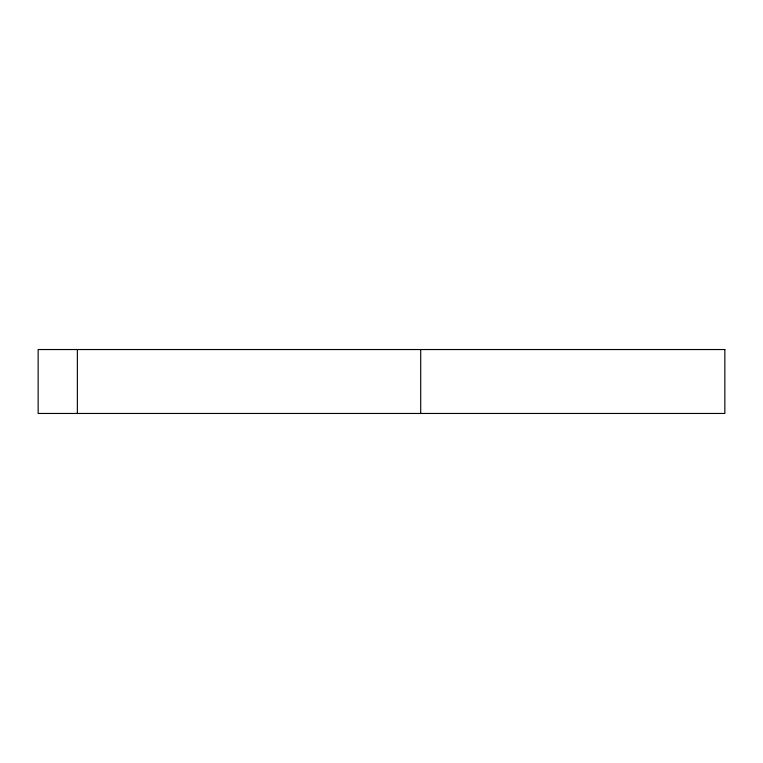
<?xml version="1.0" encoding="UTF-8"?>
<svg xmlns="http://www.w3.org/2000/svg" width="763" height="763" viewBox="0 0 763 763"><rect width="100%" height="100%" fill="white"/><g stroke="black" fill="none" stroke-linecap="round" stroke-linejoin="round"><path stroke-width="1.14" d="M420.709 349.54L420.709 413.46M77.359 349.54L77.359 413.46M724.85 349.54L38.15 349.54L38.15 413.46L724.85 413.46L724.85 349.54"/></g></svg>
